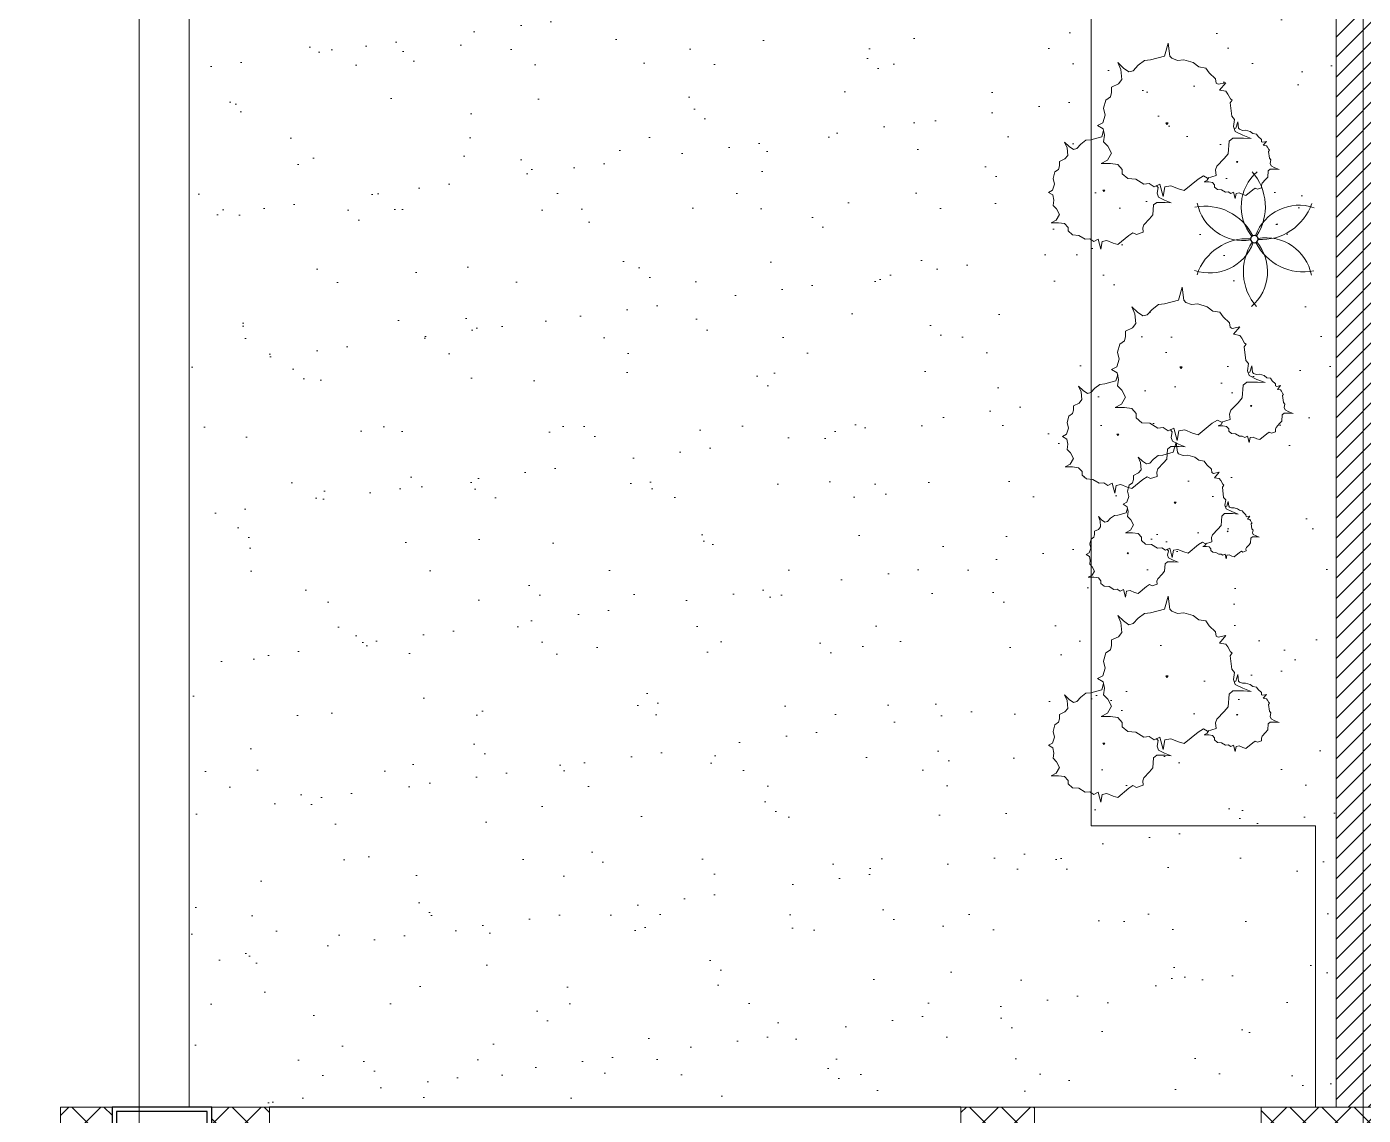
# Model space of a CAD drawing. Header units: millimetres. Extents: x 0 to 71617, y -15450 to 30894.
# Drawn here: x 33558 to 36507, y 13339 to 15739 of the extents above; entities that cross this region are included whole.
import ezdxf

# ---------------------------------------------------------------- set-up
doc = ezdxf.new("R2010")
doc.units = ezdxf.units.MM
doc.linetypes.add('CENTER2', pattern=[1.125, 0.75, -0.125, 0.125, -0.125])
doc.linetypes.add('HIDDEN', pattern=[0.375, 0.25, -0.125])
for name, color, linetype in [('1LA_1', 25, 'Continuous'), ('COL', 5, 'Continuous'), ('FENCE', 9, 'Continuous')]:
    doc.layers.add(name, color=color, linetype=linetype)
for name, color, linetype, lineweight in [('axis', 40, 'CENTER2', 5), ('DIM2', 4, 'Continuous', 5), ('Hatch', 8, 'Continuous', 5), ('LINE-DETAIL-SAKURA', 2, 'Continuous', 30), ('tree', 251, 'Continuous', 0), ('Wall Brick', 5, 'Continuous', 15)]:
    doc.layers.add(name, color=color, linetype=linetype, lineweight=lineweight)
pattern_1 = [(45, (-2110, -10510), (-22.097087, 22.097087), [])]
pattern_2 = [(135, (-110, -110), (-35.35534, -35.35534), []), (225, (-110, -110), (35.35534, -35.35534), [])]

# ---------------------------------------------------------------- blocks, each defined once
blk = doc.blocks.new('GRIDLINE-GF')
at = {"layer": 'axis'}
blk.add_line((10600, -6362.2, -0.1), (10600, 12546.8), dxfattribs=at)
blk = doc.blocks.new('2D WALL G.F')
at = {"layer": 'Hatch'}
h = blk.add_hatch(dxfattribs=at)
h.set_pattern_fill('LINE', color=256, scale=250, angle=45, style=0)
h.set_pattern_definition(pattern_1)
h.paths.add_polyline_path([(15940, -110), (16060, -110), (16060, -4590), (15940, -4590)])
h.paths.add_polyline_path([(15940, -5410), (16060, -5410), (16060, -10290), (15940, -10290)])
h = blk.add_hatch(dxfattribs=at)
h.set_pattern_fill('LINE', color=256, scale=250, angle=45, style=0)
h.set_pattern_definition(pattern_1)
h.paths.add_polyline_path([(16060, -110), (15940, -110), (15940, -4590), (16060, -4590)])
h.paths.add_polyline_path([(16060, -5410), (15940, -5410), (15940, -10290), (16060, -10290)])
at = {"layer": 'Hatch', "color": 3, "linetype": 'HIDDEN', "elevation": 7.9}
blk.add_lwpolyline([(16000, -10500), (8000, -10500), (8000, 5500), (16000, 5500)], close=True, dxfattribs=at)
at = {"layer": 'Hatch'}
blk.add_lwpolyline([(15940, -10290.5), (15940, -5410.5)], dxfattribs=at)
at = {"layer": 'Wall Brick'}
for points in [[(15940, -5410), (16060, -5410), (16060, -10290), (15940, -10290)], [(16060, -5410), (15940, -5410), (15940, -10290), (16060, -10290)]]:
    blk.add_lwpolyline(points, close=True, dxfattribs=at)
blk = doc.blocks.new('trees top 024')
at = {"color": 0}
for p, q in [((-1.515, 2.858), (-1.577, 2.629)), ((-1.484, 2.679), (-1.515, 2.858)), ((-2.166, 2.53), (-2.267, 2.44)), ((-2.019, 2.54), (-2.166, 2.53)), ((-1.872, 2.629), (-2.019, 2.54)), ((-1.771, 2.619), (-1.872, 2.629)), ((-1.678, 2.679), (-1.771, 2.619)), ((-1.577, 2.629), (-1.678, 2.679)), ((-1.376, 2.659), (-1.484, 2.679)), ((-1.236, 2.719), (-1.376, 2.659)), ((-1.128, 2.748), (-1.236, 2.719)), ((-0.872, 2.54), (-1.128, 2.748)), ((-0.779, 2.48), (-0.872, 2.54)), ((-0.701, 2.52), (-0.779, 2.48)), ((-0.546, 2.47), (-0.701, 2.52)), ((-0.554, 2.371), (-0.546, 2.47)), ((-2.655, 2.252), (-2.538, 2.192)), ((-2.484, 2.252), (-2.655, 2.252)), ((-2.538, 2.192), (-2.461, 2.063)), ((-2.345, 2.272), (-2.484, 2.252)), ((-2.267, 2.361), (-2.345, 2.272)), ((-2.267, 2.44), (-2.267, 2.361)), ((-0.531, 2.301), (-0.554, 2.371)), ((-0.399, 2.162), (-0.531, 2.301)), ((-0.322, 2.073), (-0.399, 2.162)), ((-2.531, 1.934), (-2.608, 1.854)), ((-2.608, 1.854), (-2.593, 1.735)), ((-2.461, 2.063), (-2.531, 1.934)), ((-0.306, 1.844), (-0.322, 2.073)), ((-0.236, 1.785), (-0.306, 1.844)), ((-2.616, 1.616), (-2.717, 1.556)), ((-2.717, 1.556), (-2.624, 1.506)), ((-2.593, 1.735), (-2.616, 1.616)), ((-1.446, 1.536), (-1.469, 1.506)), ((-1.422, 1.506), (-1.446, 1.536)), ((-0.043, 1.785), (-0.236, 1.785)), ((-0.229, 1.576), (-0.198, 1.665)), ((-0.205, 1.447), (-0.229, 1.576)), ((-0.198, 1.665), (-0.058, 1.735)), ((-0.087, 1.652), (-0.165, 1.366)), ((-0.048, 1.428), (-0.087, 1.652)), ((-0.058, 1.735), (0.097, 1.795)), ((0.097, 1.795), (-0.043, 1.785)), ((1.339, 1.552), (1.247, 1.496)), ((1.402, 1.546), (1.339, 1.552)), ((1.461, 1.583), (1.402, 1.546)), ((1.524, 1.552), (1.461, 1.583)), ((1.562, 1.695), (1.524, 1.552)), ((1.582, 1.583), (1.562, 1.695)), ((1.65, 1.57), (1.582, 1.583)), ((1.737, 1.608), (1.65, 1.57)), ((1.805, 1.626), (1.737, 1.608)), ((1.964, 1.496), (1.805, 1.626)), ((-2.624, 1.506), (-2.577, 1.367)), ((-2.577, 1.367), (-2.608, 1.238)), ((-2.608, 1.238), (-2.569, 1.089)), ((-1.469, 1.506), (-1.422, 1.506)), ((-0.901, 1.242), (-1.027, 1.13)), ((-0.717, 1.255), (-0.901, 1.242)), ((-0.533, 1.366), (-0.717, 1.255)), ((-0.407, 1.354), (-0.533, 1.366)), ((-0.291, 1.428), (-0.407, 1.354)), ((-0.165, 1.366), (-0.291, 1.428)), ((-0.25, 1.397), (-0.205, 1.447)), ((0.087, 1.404), (-0.048, 1.428)), ((0.262, 1.478), (0.087, 1.404)), ((0.397, 1.515), (0.262, 1.478)), ((0.717, 1.255), (0.397, 1.515)), ((0.833, 1.18), (0.717, 1.255)), ((0.93, 1.23), (0.833, 1.18)), ((0.957, 1.316), (0.85, 1.316)), ((0.85, 1.316), (0.923, 1.279)), ((0.923, 1.279), (0.96, 1.217)), ((1.124, 1.168), (0.93, 1.23)), ((1.044, 1.328), (0.957, 1.316)), ((1.092, 1.384), (1.044, 1.328)), ((1.155, 1.49), (1.092, 1.434)), ((1.092, 1.434), (1.092, 1.384)), ((1.247, 1.496), (1.155, 1.49)), ((2.023, 1.459), (1.964, 1.496)), ((2.071, 1.483), (2.023, 1.459)), ((2.168, 1.452), (2.071, 1.483)), ((2.163, 1.39), (2.168, 1.452)), ((2.178, 1.347), (2.163, 1.39)), ((2.26, 1.26), (2.178, 1.347)), ((2.308, 1.204), (2.26, 1.26)), ((-2.569, 1.089), (-2.484, 1.029)), ((-2.484, 1.029), (-2.461, 0.95)), ((-2.461, 0.95), (-2.461, 0.851)), ((-1.124, 0.919), (-1.298, 0.894)), ((-1.027, 1.031), (-1.124, 0.919)), ((-1.027, 1.13), (-1.027, 1.031)), ((1.114, 1.043), (1.124, 1.168)), ((1.143, 0.956), (1.114, 1.043)), ((1.308, 0.783), (1.143, 0.956)), ((2.318, 1.061), (2.308, 1.204)), ((2.362, 1.024), (2.318, 1.061)), ((2.483, 1.024), (2.362, 1.024)), ((2.366, 0.893), (2.386, 0.949)), ((2.386, 0.949), (2.473, 0.993)), ((2.473, 0.993), (2.57, 1.03)), ((2.57, 1.03), (2.483, 1.024)), ((-2.461, 0.851), (-2.337, 0.791)), ((-2.337, 0.791), (-2.275, 0.711)), ((-2.275, 0.711), (-2.29, 0.533)), ((-1.298, 0.894), (-1.511, 0.894)), ((-1.511, 0.894), (-1.366, 0.82)), ((-1.366, 0.82), (-1.269, 0.658)), ((-1.269, 0.658), (-1.356, 0.497)), ((1.405, 0.671), (1.308, 0.783)), ((1.424, 0.385), (1.405, 0.671)), ((1.606, 0.869), (1.591, 0.85)), ((1.591, 0.85), (1.62, 0.85)), ((1.62, 0.85), (1.606, 0.869)), ((2.328, 0.62), (2.347, 0.775)), ((2.352, 0.589), (2.328, 0.62)), ((2.347, 0.775), (2.381, 0.813)), ((2.381, 0.813), (2.366, 0.893)), ((-2.29, 0.533), (-2.345, 0.403)), ((-2.345, 0.403), (-2.244, 0.503)), ((-2.244, 0.503), (-2.143, 0.572)), ((-2.143, 0.572), (-2.066, 0.552)), ((-2.066, 0.552), (-1.973, 0.453)), ((-1.973, 0.453), (-1.856, 0.364)), ((-1.856, 0.364), (-1.748, 0.354)), ((-1.748, 0.354), (-1.492, 0.284)), ((-1.356, 0.497), (-1.453, 0.397)), ((-1.453, 0.397), (-1.434, 0.248)), ((1.511, 0.311), (1.424, 0.385)), ((1.754, 0.311), (1.511, 0.311)), ((1.734, 0.248), (1.928, 0.323)), ((1.928, 0.323), (1.754, 0.311)), ((2.09, 0.279), (2.163, 0.347)), ((2.163, 0.347), (2.168, 0.397)), ((2.168, 0.397), (2.192, 0.409)), ((2.192, 0.409), (2.279, 0.39)), ((2.207, 0.477), (2.279, 0.49)), ((2.279, 0.39), (2.207, 0.477)), ((2.279, 0.49), (2.304, 0.521)), ((2.304, 0.521), (2.333, 0.577)), ((2.333, 0.577), (2.352, 0.589)), ((-1.463, 0.099), (-1.589, 0.025)), ((-1.589, 0.025), (-1.473, -0.037)), ((-1.492, 0.284), (-1.451, 0.142)), ((-1.434, 0.248), (-1.463, 0.099)), ((0, 0), (-0.029, -0.037)), ((0.029, -0.037), (0, 0)), ((1.521, 0.05), (1.56, 0.161)), ((1.55, -0.112), (1.521, 0.05)), ((1.539, 0.096), (1.577, 0.086)), ((1.56, 0.161), (1.734, 0.248)), ((1.577, 0.086), (1.62, -0.063)), ((1.62, -0.063), (1.64, 0.086)), ((1.64, 0.086), (1.659, 0.111)), ((1.659, 0.111), (1.727, 0.136)), ((1.727, 0.136), (1.8, 0.13)), ((1.8, 0.13), (1.906, 0.161)), ((1.906, 0.161), (1.969, 0.21)), ((1.969, 0.21), (2.052, 0.223)), ((2.052, 0.223), (2.09, 0.279)), ((-1.473, -0.037), (-1.415, -0.211)), ((-1.415, -0.211), (-1.453, -0.373)), ((-0.029, -0.037), (0.029, -0.037)), ((1.444, -0.497), (1.482, -0.186)), ((1.482, -0.186), (1.55, -0.112)), ((-1.453, -0.373), (-1.405, -0.559)), ((-1.405, -0.559), (-1.298, -0.634)), ((1.395, -0.696), (1.453, -0.584)), ((1.492, -0.559), (1.444, -0.497)), ((1.453, -0.584), (1.492, -0.559)), ((-1.298, -0.634), (-1.269, -0.733)), ((-1.269, -0.733), (-1.269, -0.857)), ((-1.269, -0.857), (-1.114, -0.932)), ((1.201, -0.783), (1.347, -0.758)), ((1.347, -0.956), (1.201, -0.783)), ((1.347, -0.758), (1.395, -0.696)), ((-1.114, -0.932), (-1.037, -1.031)), ((-1.037, -1.031), (-1.056, -1.255)), ((-0.998, -1.292), (-0.872, -1.205)), ((-0.872, -1.205), (-0.775, -1.23)), ((0.891, -1.292), (0.969, -1.18)), ((0.969, -1.18), (1.114, -1.043)), ((1.114, -1.043), (1.124, -0.944)), ((1.124, -0.944), (1.172, -0.919)), ((1.172, -0.919), (1.347, -0.956)), ((-1.056, -1.255), (-1.124, -1.416)), ((-1.124, -1.416), (-0.998, -1.292)), ((-0.775, -1.23), (-0.659, -1.354)), ((-0.659, -1.354), (-0.514, -1.466)), ((-0.514, -1.466), (-0.378, -1.478)), ((-0.378, -1.478), (-0.058, -1.565)), ((0.068, -1.565), (0.107, -1.515)), ((0.107, -1.515), (0.242, -1.466)), ((0.242, -1.466), (0.388, -1.478)), ((0.388, -1.478), (0.601, -1.416)), ((0.601, -1.416), (0.727, -1.317)), ((0.727, -1.317), (0.891, -1.292)), ((-0.058, -1.565), (0.029, -1.863)), ((0.029, -1.863), (0.068, -1.565))]:
    blk.add_line(p, q, dxfattribs=at)
blk = doc.blocks.new('tree0002')
at = {"color": 0, "xscale": 500, "yscale": 500, "zscale": 500}
blk.add_blockref('trees top 024', (1737266, 70360), dxfattribs=at)
blk = doc.blocks.new('tree0005')
at = {"layer": '1LA_1', "color": 8}
blk.add_circle((1738847, 71621), 55.1, dxfattribs=at)
at = {"layer": 'tree', "color": 8}
for centre, radius, start, end in [((1738178, 71790), 690, 350.4157, 78.77), ((1739148, 72350), 788, 168.8195, 243.5545), ((1739628, 71725), 788, 108.8195, 183.5545), ((1738659, 72285), 690, 290.4157, 18.77), ((1738366, 71126), 690, 50.4157, 138.77), ((1739327, 70996), 788, 48.8195, 123.5545), ((1738366, 72246), 788, 228.8195, 303.5545), ((1738065, 71517), 788, 288.8195, 3.5545), ((1739035, 70957), 690, 110.4157, 198.77), ((1739516, 71452), 690, 170.4157, 258.77), ((1739327, 72116), 690, 230.4157, 318.77), ((1738546, 70892), 788, 348.8195, 63.5545)]:
    blk.add_arc(centre, radius, start, end, dxfattribs=at)
blk = doc.blocks.new('LANDSCAPE SITE')
h = blk.add_hatch()
h.set_pattern_fill('AR-SAND', color=256, scale=5, angle=180, style=0)
h.paths.add_polyline_path([(17400, 730.5), (17400, 9490), (17940, 9490), (17940, 5810), (17890, 5810), (17890, 4990), (17940, 4990), (17940, 110), (17894.8, 110), (17894.8, 730.5)])
h = blk.add_hatch()
h.set_pattern_fill('AR-SAND', color=256, scale=5, angle=180, style=0)
h.paths.add_polyline_path([(17894.8, 730.5), (17400, 730.5), (17400, 3790), (15410, 3790), (15410, 110), (17894.8, 110)])
at = {"elevation": 0}
for points in [[(17400, 730.5), (17400, 9490), (17940, 9490), (17940, 5810), (17890, 5810), (17890, 4990), (17940, 4990), (17940, 110), (17894.8, 110), (17894.8, 730.5)], [(15410, 110), (15410, 3790), (17400, 3790), (17400, 730.5), (17894.8, 730.5), (17894.8, 110)]]:
    blk.add_lwpolyline(points, close=True, dxfattribs=at)
for name, p, xscale, yscale, zscale, rotation in [('tree0002', (-316958.5, 15825.6, 0), -0.1925586510379964, 0.1925586510379964, 0.1925586510379964, 180), ('tree0005', (7103.6, -256691.2, 0), -0.1487856742709148, 0.1487856742709148, 0.1487856742709148, 270), ('tree0002', (-316927.6, 15287.4, 0), -0.1925586510379964, 0.1925586510379964, 0.1925586510379964, 180), ('tree0002', (-233309.2, 11602.8, 0), -0.1444189882784973, 0.1444189882784973, 0.1444189882784973, 180), ('tree0002', (-316958.5, 14606.4, 0), -0.1925586510379964, 0.1925586510379964, 0.1925586510379964, 180)]:
    blk.add_blockref(name, p, dxfattribs=dict(xscale=xscale, yscale=yscale, zscale=zscale, rotation=rotation))
blk = doc.blocks.new('FENCE COLUMN')
at = {"layer": 'COL'}
for points in [[(-110, -110), (110, -110), (110, 110), (-110, 110)], [(-100, -100), (100, -100), (100, 100), (-100, 100)]]:
    blk.add_lwpolyline(points, close=True, dxfattribs=at)
blk = doc.blocks.new('FENCE1')
at = {"layer": 'Hatch'}
h = blk.add_hatch(dxfattribs=at)
h.set_pattern_fill('NET', color=256, scale=400, angle=135, style=0)
h.set_pattern_definition(pattern_2)
h.paths.add_polyline_path([(15126, 110), (15240, 110), (15240, -110), (15126, -110)])
h = blk.add_hatch(dxfattribs=at)
h.set_pattern_fill('NET', color=256, scale=400, angle=135, style=0)
h.set_pattern_definition(pattern_2)
h.paths.add_polyline_path([(15460, -110), (15587.5, -110), (15587.5, 110), (15460, 110)])
h = blk.add_hatch(dxfattribs=at)
h.set_pattern_fill('NET', color=256, scale=400, angle=135, style=0)
h.set_pattern_definition(pattern_2)
h.paths.add_polyline_path([(17112.5, 110), (17275, 110), (17275, -110), (17112.5, -110)])
h = blk.add_hatch(dxfattribs=at)
h.set_pattern_fill('NET', color=256, scale=400, angle=135, style=0)
h.set_pattern_definition(pattern_2)
h.paths.add_polyline_path([(17775, 110), (18225, 110), (18225, -110), (17775, -110)])
at = {"layer": 'FENCE', "ltscale": 0.05}
blk.add_line((17112.5, 110, -8.5), (15587.5, 110, -7.9), dxfattribs=at)
at = {"layer": 'Hatch', "color": 3}
blk.add_lwpolyline([(18000, -100), (10000, -100), (10000, 15900), (18000, 15900)], close=True, dxfattribs=at)
at = {"layer": 'Hatch', "elevation": -7.9}
blk.add_lwpolyline([(17940, 109.5), (17940, 4989.5)], dxfattribs=at)
at = {"layer": 'Wall Brick', "elevation": -7.9}
for points in [[(17940, 4990), (18060, 4990), (18060, 110), (17940, 110)], [(18060, 4990), (17940, 4990), (17940, 110), (18060, 110)], [(15126, 110), (15240, 110), (15240, -110), (15126, -110)], [(15460, -110), (15587.5, -110), (15587.5, 110), (15460, 110)], [(17112.5, 110), (17275, 110), (17275, -110), (17112.5, -110)], [(17275, 110), (17775, 110), (17775, -110), (17275, -110)], [(17775, 110), (18225, 110), (18225, -110), (17775, -110)]]:
    blk.add_lwpolyline(points, close=True, dxfattribs=at)
at = {"layer": 'COL'}
blk.add_blockref('FENCE COLUMN', (15350, 0, -7.9), dxfattribs=at)

msp = doc.modelspace()

# ---------------------------------------------------------------- block references
at = {"layer": 'DIM2'}
msp.add_blockref('GRIDLINE-GF', (23206.5, 17146.7, 0), dxfattribs=at)
at = {"layer": 'LINE-DETAIL-SAKURA'}
msp.add_blockref('FENCE1', (18506.5, 13247.1, 15.9), dxfattribs=at)
at = {"layer": 'tree'}
msp.add_blockref('LANDSCAPE SITE', (18506.5, 13246.7), dxfattribs=at)
at = {"layer": 'Wall Brick', "color": 1}
msp.add_blockref('2D WALL G.F', (20506.5, 23646.7, 0), dxfattribs=at)

doc.saveas('drawing.dxf')
